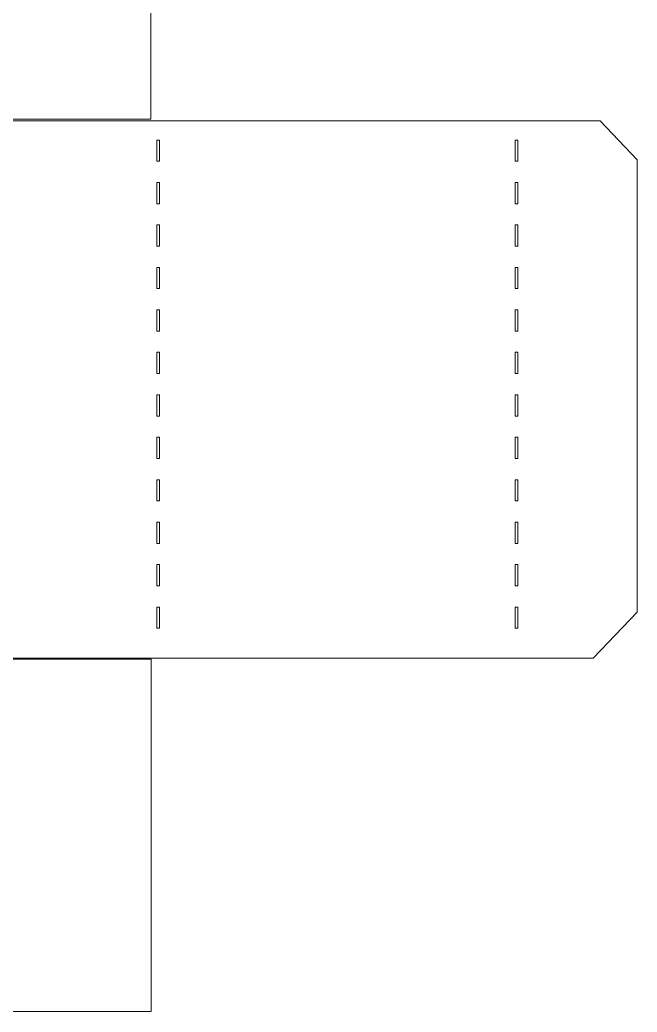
# Model space of a CAD drawing. Header units: centimetres. Extents: x -12.4 to 12.4, y -9.9 to 9.9.
# Drawn here: x 6.28 to 12.43, y -9.89 to 0.01 of the extents above; entities that cross this region are included whole.
import ezdxf

# ---------------------------------------------------------------- set-up
doc = ezdxf.new("R2010")
doc.units = ezdxf.units.CM
doc.header["$MEASUREMENT"] = 0
doc.layers.add('Layer 1', color=7, linetype='Continuous')

msp = doc.modelspace()

# ---------------------------------------------------------------- linework, layer by layer
at = {"layer": 'Layer 1', "color": 86, "lineweight": 18}
for points, knots in [([(-3.22874, 9.88549), (-3.22874, 9.88549), (-3.22874, 8.98921), (-3.22874, 8.98921), (-3.22874, 8.98921), (-3.22874, 8.98921), (-3.24445, 8.98921), (-3.24445, 8.98921), (-3.24445, 8.98921), (-3.24445, 8.98921), (-3.90425, 8.17148), (-3.90425, 8.17148), (-3.90425, 8.17148), (-3.90425, 8.17148), (-4.1432, 7.82669), (-4.1432, 7.82669), (-4.1432, 7.82669), (-4.1432, 7.82669), (-4.14485, 7.82669), (-4.14485, 7.82669), (-4.14485, 7.82669), (-4.14485, 7.82669), (-4.14485, 2.53585), (-4.14485, 2.53585), (-4.14485, 2.53585), (-4.14485, 2.53585), (-4.15312, 2.53585), (-4.15312, 2.53585), (-4.15312, 2.53585), (-4.15312, 2.53585), (-4.15312, 2.52758), (-4.15312, 2.52758), (-4.15312, 2.52758), (-4.15312, 2.52758), (-7.5894, 2.52758), (-7.5894, 2.52758), (-7.5894, 2.52758), (-7.5894, 2.52758), (-7.5894, -0.98311), (-7.5894, -0.98311), (-7.5894, -0.98311), (-7.5894, -0.98311), (-4.15312, -0.98311), (-4.15312, -0.98311), (-4.15312, -0.98311), (-4.15312, -0.98311), (-4.15312, -0.99965), (-4.15312, -0.99965), (-4.15312, -0.99965), (-4.15312, -0.99965), (-7.68613, -0.99965), (-7.68613, -0.99965), (-7.68613, -0.99965), (-7.68613, -0.99965), (-7.71259, -0.99965), (-7.71259, -0.99965), (-7.71259, -0.99965), (-7.71259, -0.99965), (-11.23568, -0.99965), (-11.23568, -0.99965), (-11.23568, -0.99965), (-11.23568, -0.99965), (-11.258, -0.99965), (-11.258, -0.99965), (-11.258, -0.99965), (-11.258, -0.99965), (-11.91202, -0.99965), (-11.91202, -0.99965), (-11.91202, -0.99965), (-11.91202, -0.99965), (-12.4263, -1.48913), (-12.4263, -1.48913), (-12.4263, -1.48913), (-12.4263, -1.48913), (-12.4263, -5.93), (-12.4263, -5.93), (-12.4263, -5.93), (-12.4263, -5.93), (-11.97651, -6.35747), (-11.97651, -6.35747), (-11.97651, -6.35747), (-11.97651, -6.35747), (-11.258, -6.35747), (-11.258, -6.35747), (-11.258, -6.35747), (-11.258, -6.35747), (-11.23568, -6.35747), (-11.23568, -6.35747), (-11.23568, -6.35747), (-11.23568, -6.35747), (-7.71259, -6.35747), (-7.71259, -6.35747), (-7.71259, -6.35747), (-7.71259, -6.35747), (-7.68613, -6.35747), (-7.68613, -6.35747), (-7.68613, -6.35747), (-7.68613, -6.35747), (-4.15973, -6.35747), (-4.15973, -6.35747), (-4.15973, -6.35747), (-4.15973, -6.35747), (-4.15973, -6.37401), (-4.15973, -6.37401), (-4.15973, -6.37401), (-4.15973, -6.37401), (-7.58856, -6.37401), (-7.58856, -6.37401), (-7.58856, -6.37401), (-7.58856, -6.37401), (-7.58856, -9.88553), (-7.58856, -9.88553), (-7.58856, -9.88553), (-7.58856, -9.88553), (-4.14815, -9.88553), (-4.14815, -9.88553), (-4.14815, -9.88553), (-4.14815, -9.88553), (-4.14815, -9.8847), (-4.14815, -9.8847), (-4.14815, -9.8847), (-4.14815, -9.8847), (4.17465, -9.8847), (4.17465, -9.8847), (4.17465, -9.8847), (4.17465, -9.8847), (4.17465, -9.87809), (4.17465, -9.87809), (4.17465, -9.87809), (4.17465, -9.87809), (7.58364, -9.87809), (7.58364, -9.87809), (7.58364, -9.87809), (7.58364, -9.87809), (7.58364, -6.36657), (7.58364, -6.36657), (7.58364, -6.36657), (7.58364, -6.36657), (4.17465, -6.36657), (4.17465, -6.36657), (4.17465, -6.36657), (4.17465, -6.36657), (4.17465, -6.35747), (4.17465, -6.35747), (4.17465, -6.35747), (4.17465, -6.35747), (7.68617, -6.35747), (7.68617, -6.35747), (7.68617, -6.35747), (7.68617, -6.35747), (7.71346, -6.35747), (7.71346, -6.35747), (7.71346, -6.35747), (7.71346, -6.35747), (11.23573, -6.35747), (11.23573, -6.35747), (11.23573, -6.35747), (11.23573, -6.35747), (11.25805, -6.35747), (11.25805, -6.35747), (11.25805, -6.35747), (11.25805, -6.35747), (11.98731, -6.35747), (11.98731, -6.35747), (11.98731, -6.35747), (11.98731, -6.35747), (12.42635, -5.8961), (12.42635, -5.8961), (12.42635, -5.8961), (12.42635, -5.8961), (12.42635, -1.38578), (12.42635, -1.38578), (12.42635, -1.38578), (12.42635, -1.38578), (12.05924, -0.99965), (12.05924, -0.99965), (12.05924, -0.99965), (12.05924, -0.99965), (11.25805, -0.99965), (11.25805, -0.99965), (11.25805, -0.99965), (11.25805, -0.99965), (11.23573, -0.99965), (11.23573, -0.99965), (11.23573, -0.99965), (11.23573, -0.99965), (7.71346, -0.99965), (7.71346, -0.99965), (7.71346, -0.99965), (7.71346, -0.99965), (7.68617, -0.99965), (7.68617, -0.99965), (7.68617, -0.99965), (7.68617, -0.99965), (4.18127, -0.99965), (4.18127, -0.99965), (4.18127, -0.99965), (4.18127, -0.99965), (4.18127, -0.98311), (4.18127, -0.98311), (4.18127, -0.98311), (4.18127, -0.98311), (7.58034, -0.98311), (7.58034, -0.98311), (7.58034, -0.98311), (7.58034, -0.98311), (7.58034, 2.52758), (7.58034, 2.52758), (7.58034, 2.52758), (7.58034, 2.52758), (4.18127, 2.52758), (4.18127, 2.52758), (4.18127, 2.52758), (4.18127, 2.52758), (4.18127, 2.53585), (4.18127, 2.53585), (4.18127, 2.53585), (4.18127, 2.53585), (4.173, 2.53585), (4.173, 2.53585), (4.173, 2.53585), (4.173, 2.53585), (4.173, 7.81263), (4.173, 7.81263), (4.173, 7.81263), (4.173, 7.81263), (4.17796, 7.81263), (4.17796, 7.81263), (4.17796, 7.81263), (4.17796, 7.81263), (4.14073, 7.86639), (4.14073, 7.86639), (4.14073, 7.86639), (4.14073, 7.86639), (4.14073, 7.85895), (4.14073, 7.85895), (4.14073, 7.85895), (4.14073, 7.85895), (4.04151, 7.85895), (4.04151, 7.85895), (4.04151, 7.85895), (4.04151, 7.85895), (4.04151, 7.88541), (4.04151, 7.88541), (4.04151, 7.88541), (4.04151, 7.88541), (4.1275, 7.88541), (4.1275, 7.88541), (4.1275, 7.88541), (4.1275, 7.88541), (3.99438, 8.07641), (3.99438, 8.07641), (3.99438, 8.07641), (3.99438, 8.07641), (3.23618, 8.98922), (3.23618, 8.98922), (3.23618, 8.98922), (3.23618, 8.98922), (3.22295, 8.98922), (3.22295, 8.98922), (3.22295, 8.98922), (3.22295, 8.98922), (3.22295, 9.8855), (3.22295, 9.8855), (3.22295, 9.8855), (3.22295, 9.8855), (-3.22875, 9.8855), (-3.22875, 9.8855), (-3.22875, 9.8855), (-3.22875, 9.8855), (-3.22874, 9.88549), (-3.22874, 9.88549)], [0, 0, 0, 0, 0.0144928, 0.0144928, 0.0144928, 0.0144928, 0.0289855, 0.0289855, 0.0289855, 0.0289855, 0.0434783, 0.0434783, 0.0434783, 0.0434783, 0.057971, 0.057971, 0.057971, 0.057971, 0.0724638, 0.0724638, 0.0724638, 0.0724638, 0.0869565, 0.0869565, 0.0869565, 0.0869565, 0.1014493, 0.1014493, 0.1014493, 0.1014493, 0.115942, 0.115942, 0.115942, 0.115942, 0.1304348, 0.1304348, 0.1304348, 0.1304348, 0.1449275, 0.1449275, 0.1449275, 0.1449275, 0.1594203, 0.1594203, 0.1594203, 0.1594203, 0.173913, 0.173913, 0.173913, 0.173913, 0.1884058, 0.1884058, 0.1884058, 0.1884058, 0.2028986, 0.2028986, 0.2028986, 0.2028986, 0.2173913, 0.2173913, 0.2173913, 0.2173913, 0.2318841, 0.2318841, 0.2318841, 0.2318841, 0.2463768, 0.2463768, 0.2463768, 0.2463768, 0.2608696, 0.2608696, 0.2608696, 0.2608696, 0.2753623, 0.2753623, 0.2753623, 0.2753623, 0.2898551, 0.2898551, 0.2898551, 0.2898551, 0.3043478, 0.3043478, 0.3043478, 0.3043478, 0.3188406, 0.3188406, 0.3188406, 0.3188406, 0.3333333, 0.3333333, 0.3333333, 0.3333333, 0.3478261, 0.3478261, 0.3478261, 0.3478261, 0.3623188, 0.3623188, 0.3623188, 0.3623188, 0.3768116, 0.3768116, 0.3768116, 0.3768116, 0.3913043, 0.3913043, 0.3913043, 0.3913043, 0.4057971, 0.4057971, 0.4057971, 0.4057971, 0.4202899, 0.4202899, 0.4202899, 0.4202899, 0.4347826, 0.4347826, 0.4347826, 0.4347826, 0.4492754, 0.4492754, 0.4492754, 0.4492754, 0.4637681, 0.4637681, 0.4637681, 0.4637681, 0.4782609, 0.4782609, 0.4782609, 0.4782609, 0.4927536, 0.4927536, 0.4927536, 0.4927536, 0.5072464, 0.5072464, 0.5072464, 0.5072464, 0.5217391, 0.5217391, 0.5217391, 0.5217391, 0.5362319, 0.5362319, 0.5362319, 0.5362319, 0.5507246, 0.5507246, 0.5507246, 0.5507246, 0.5652174, 0.5652174, 0.5652174, 0.5652174, 0.5797101, 0.5797101, 0.5797101, 0.5797101, 0.5942029, 0.5942029, 0.5942029, 0.5942029, 0.6086957, 0.6086957, 0.6086957, 0.6086957, 0.6231884, 0.6231884, 0.6231884, 0.6231884, 0.6376812, 0.6376812, 0.6376812, 0.6376812, 0.6521739, 0.6521739, 0.6521739, 0.6521739, 0.6666667, 0.6666667, 0.6666667, 0.6666667, 0.6811594, 0.6811594, 0.6811594, 0.6811594, 0.6956522, 0.6956522, 0.6956522, 0.6956522, 0.7101449, 0.7101449, 0.7101449, 0.7101449, 0.7246377, 0.7246377, 0.7246377, 0.7246377, 0.7391304, 0.7391304, 0.7391304, 0.7391304, 0.7536232, 0.7536232, 0.7536232, 0.7536232, 0.7681159, 0.7681159, 0.7681159, 0.7681159, 0.7826087, 0.7826087, 0.7826087, 0.7826087, 0.7971014, 0.7971014, 0.7971014, 0.7971014, 0.8115942, 0.8115942, 0.8115942, 0.8115942, 0.826087, 0.826087, 0.826087, 0.826087, 0.8405797, 0.8405797, 0.8405797, 0.8405797, 0.8550725, 0.8550725, 0.8550725, 0.8550725, 0.8695652, 0.8695652, 0.8695652, 0.8695652, 0.884058, 0.884058, 0.884058, 0.884058, 0.8985507, 0.8985507, 0.8985507, 0.8985507, 0.9130435, 0.9130435, 0.9130435, 0.9130435, 0.9275362, 0.9275362, 0.9275362, 0.9275362, 0.942029, 0.942029, 0.942029, 0.942029, 0.9565217, 0.9565217, 0.9565217, 0.9565217, 0.9710145, 0.9710145, 0.9710145, 0.9710145, 1, 1, 1, 1]), ([(7.6415, -1.18978), (7.6415, -1.18978), (7.66796, -1.18978), (7.66796, -1.18978), (7.66796, -1.18978), (7.66796, -1.18978), (7.66796, -1.40145), (7.66796, -1.40145), (7.66796, -1.40145), (7.66796, -1.40145), (7.6415, -1.40145), (7.6415, -1.40145), (7.6415, -1.40145), (7.6415, -1.40145), (7.6415, -1.18978), (7.6415, -1.18978)], [0, 0, 0, 0, 0.2, 0.2, 0.2, 0.2, 0.4, 0.4, 0.4, 0.4, 0.6, 0.6, 0.6, 0.6, 1, 1, 1, 1]), ([(11.21255, -1.18978), (11.21255, -1.18978), (11.23901, -1.18978), (11.23901, -1.18978), (11.23901, -1.18978), (11.23901, -1.18978), (11.23901, -1.40145), (11.23901, -1.40145), (11.23901, -1.40145), (11.23901, -1.40145), (11.21255, -1.40145), (11.21255, -1.40145), (11.21255, -1.40145), (11.21255, -1.40145), (11.21255, -1.18978), (11.21255, -1.18978)], [0, 0, 0, 0, 0.2, 0.2, 0.2, 0.2, 0.4, 0.4, 0.4, 0.4, 0.6, 0.6, 0.6, 0.6, 1, 1, 1, 1]), ([(7.6415, -1.61313), (7.6415, -1.61313), (7.66796, -1.61313), (7.66796, -1.61313), (7.66796, -1.61313), (7.66796, -1.61313), (7.66796, -1.8248), (7.66796, -1.8248), (7.66796, -1.8248), (7.66796, -1.8248), (7.6415, -1.8248), (7.6415, -1.8248), (7.6415, -1.8248), (7.6415, -1.8248), (7.6415, -1.61313), (7.6415, -1.61313)], [0, 0, 0, 0, 0.2, 0.2, 0.2, 0.2, 0.4, 0.4, 0.4, 0.4, 0.6, 0.6, 0.6, 0.6, 1, 1, 1, 1]), ([(11.21255, -1.61313), (11.21255, -1.61313), (11.23901, -1.61313), (11.23901, -1.61313), (11.23901, -1.61313), (11.23901, -1.61313), (11.23901, -1.8248), (11.23901, -1.8248), (11.23901, -1.8248), (11.23901, -1.8248), (11.21255, -1.8248), (11.21255, -1.8248), (11.21255, -1.8248), (11.21255, -1.8248), (11.21255, -1.61313), (11.21255, -1.61313)], [0, 0, 0, 0, 0.2, 0.2, 0.2, 0.2, 0.4, 0.4, 0.4, 0.4, 0.6, 0.6, 0.6, 0.6, 1, 1, 1, 1]), ([(7.6415, -2.03646), (7.6415, -2.03646), (7.66796, -2.03646), (7.66796, -2.03646), (7.66796, -2.03646), (7.66796, -2.03646), (7.66796, -2.24813), (7.66796, -2.24813), (7.66796, -2.24813), (7.66796, -2.24813), (7.6415, -2.24813), (7.6415, -2.24813), (7.6415, -2.24813), (7.6415, -2.24813), (7.6415, -2.03646), (7.6415, -2.03646)], [0, 0, 0, 0, 0.2, 0.2, 0.2, 0.2, 0.4, 0.4, 0.4, 0.4, 0.6, 0.6, 0.6, 0.6, 1, 1, 1, 1]), ([(11.21255, -2.03646), (11.21255, -2.03646), (11.23901, -2.03646), (11.23901, -2.03646), (11.23901, -2.03646), (11.23901, -2.03646), (11.23901, -2.24813), (11.23901, -2.24813), (11.23901, -2.24813), (11.23901, -2.24813), (11.21255, -2.24813), (11.21255, -2.24813), (11.21255, -2.24813), (11.21255, -2.24813), (11.21255, -2.03646), (11.21255, -2.03646)], [0, 0, 0, 0, 0.2, 0.2, 0.2, 0.2, 0.4, 0.4, 0.4, 0.4, 0.6, 0.6, 0.6, 0.6, 1, 1, 1, 1]), ([(7.6415, -2.4598), (7.6415, -2.4598), (7.66796, -2.4598), (7.66796, -2.4598), (7.66796, -2.4598), (7.66796, -2.4598), (7.66796, -2.67147), (7.66796, -2.67147), (7.66796, -2.67147), (7.66796, -2.67147), (7.6415, -2.67147), (7.6415, -2.67147), (7.6415, -2.67147), (7.6415, -2.67147), (7.6415, -2.4598), (7.6415, -2.4598)], [0, 0, 0, 0, 0.2, 0.2, 0.2, 0.2, 0.4, 0.4, 0.4, 0.4, 0.6, 0.6, 0.6, 0.6, 1, 1, 1, 1]), ([(11.21255, -2.4598), (11.21255, -2.4598), (11.23901, -2.4598), (11.23901, -2.4598), (11.23901, -2.4598), (11.23901, -2.4598), (11.23901, -2.67147), (11.23901, -2.67147), (11.23901, -2.67147), (11.23901, -2.67147), (11.21255, -2.67147), (11.21255, -2.67147), (11.21255, -2.67147), (11.21255, -2.67147), (11.21255, -2.4598), (11.21255, -2.4598)], [0, 0, 0, 0, 0.2, 0.2, 0.2, 0.2, 0.4, 0.4, 0.4, 0.4, 0.6, 0.6, 0.6, 0.6, 1, 1, 1, 1]), ([(7.6415, -2.88313), (7.6415, -2.88313), (7.66796, -2.88313), (7.66796, -2.88313), (7.66796, -2.88313), (7.66796, -2.88313), (7.66796, -3.0948), (7.66796, -3.0948), (7.66796, -3.0948), (7.66796, -3.0948), (7.6415, -3.0948), (7.6415, -3.0948), (7.6415, -3.0948), (7.6415, -3.0948), (7.6415, -2.88313), (7.6415, -2.88313)], [0, 0, 0, 0, 0.2, 0.2, 0.2, 0.2, 0.4, 0.4, 0.4, 0.4, 0.6, 0.6, 0.6, 0.6, 1, 1, 1, 1]), ([(11.21255, -2.88313), (11.21255, -2.88313), (11.23901, -2.88313), (11.23901, -2.88313), (11.23901, -2.88313), (11.23901, -2.88313), (11.23901, -3.0948), (11.23901, -3.0948), (11.23901, -3.0948), (11.23901, -3.0948), (11.21255, -3.0948), (11.21255, -3.0948), (11.21255, -3.0948), (11.21255, -3.0948), (11.21255, -2.88313), (11.21255, -2.88313)], [0, 0, 0, 0, 0.2, 0.2, 0.2, 0.2, 0.4, 0.4, 0.4, 0.4, 0.6, 0.6, 0.6, 0.6, 1, 1, 1, 1]), ([(7.6415, -3.30646), (7.6415, -3.30646), (7.66796, -3.30646), (7.66796, -3.30646), (7.66796, -3.30646), (7.66796, -3.30646), (7.66796, -3.51813), (7.66796, -3.51813), (7.66796, -3.51813), (7.66796, -3.51813), (7.6415, -3.51813), (7.6415, -3.51813), (7.6415, -3.51813), (7.6415, -3.51813), (7.6415, -3.30646), (7.6415, -3.30646)], [0, 0, 0, 0, 0.2, 0.2, 0.2, 0.2, 0.4, 0.4, 0.4, 0.4, 0.6, 0.6, 0.6, 0.6, 1, 1, 1, 1]), ([(11.21255, -3.30646), (11.21255, -3.30646), (11.23901, -3.30646), (11.23901, -3.30646), (11.23901, -3.30646), (11.23901, -3.30646), (11.23901, -3.51813), (11.23901, -3.51813), (11.23901, -3.51813), (11.23901, -3.51813), (11.21255, -3.51813), (11.21255, -3.51813), (11.21255, -3.51813), (11.21255, -3.51813), (11.21255, -3.30646), (11.21255, -3.30646)], [0, 0, 0, 0, 0.2, 0.2, 0.2, 0.2, 0.4, 0.4, 0.4, 0.4, 0.6, 0.6, 0.6, 0.6, 1, 1, 1, 1]), ([(7.6415, -3.7298), (7.6415, -3.7298), (7.66796, -3.7298), (7.66796, -3.7298), (7.66796, -3.7298), (7.66796, -3.7298), (7.66796, -3.94147), (7.66796, -3.94147), (7.66796, -3.94147), (7.66796, -3.94147), (7.6415, -3.94147), (7.6415, -3.94147), (7.6415, -3.94147), (7.6415, -3.94147), (7.6415, -3.7298), (7.6415, -3.7298)], [0, 0, 0, 0, 0.2, 0.2, 0.2, 0.2, 0.4, 0.4, 0.4, 0.4, 0.6, 0.6, 0.6, 0.6, 1, 1, 1, 1]), ([(11.21255, -3.7298), (11.21255, -3.7298), (11.23901, -3.7298), (11.23901, -3.7298), (11.23901, -3.7298), (11.23901, -3.7298), (11.23901, -3.94147), (11.23901, -3.94147), (11.23901, -3.94147), (11.23901, -3.94147), (11.21255, -3.94147), (11.21255, -3.94147), (11.21255, -3.94147), (11.21255, -3.94147), (11.21255, -3.7298), (11.21255, -3.7298)], [0, 0, 0, 0, 0.2, 0.2, 0.2, 0.2, 0.4, 0.4, 0.4, 0.4, 0.6, 0.6, 0.6, 0.6, 1, 1, 1, 1]), ([(7.6415, -4.15313), (7.6415, -4.15313), (7.66796, -4.15313), (7.66796, -4.15313), (7.66796, -4.15313), (7.66796, -4.15313), (7.66796, -4.3648), (7.66796, -4.3648), (7.66796, -4.3648), (7.66796, -4.3648), (7.6415, -4.3648), (7.6415, -4.3648), (7.6415, -4.3648), (7.6415, -4.3648), (7.6415, -4.15313), (7.6415, -4.15313)], [0, 0, 0, 0, 0.2, 0.2, 0.2, 0.2, 0.4, 0.4, 0.4, 0.4, 0.6, 0.6, 0.6, 0.6, 1, 1, 1, 1]), ([(11.21255, -4.15313), (11.21255, -4.15313), (11.23901, -4.15313), (11.23901, -4.15313), (11.23901, -4.15313), (11.23901, -4.15313), (11.23901, -4.3648), (11.23901, -4.3648), (11.23901, -4.3648), (11.23901, -4.3648), (11.21255, -4.3648), (11.21255, -4.3648), (11.21255, -4.3648), (11.21255, -4.3648), (11.21255, -4.15313), (11.21255, -4.15313)], [0, 0, 0, 0, 0.2, 0.2, 0.2, 0.2, 0.4, 0.4, 0.4, 0.4, 0.6, 0.6, 0.6, 0.6, 1, 1, 1, 1]), ([(7.6415, -4.57646), (7.6415, -4.57646), (7.66796, -4.57646), (7.66796, -4.57646), (7.66796, -4.57646), (7.66796, -4.57646), (7.66796, -4.78813), (7.66796, -4.78813), (7.66796, -4.78813), (7.66796, -4.78813), (7.6415, -4.78813), (7.6415, -4.78813), (7.6415, -4.78813), (7.6415, -4.78813), (7.6415, -4.57646), (7.6415, -4.57646)], [0, 0, 0, 0, 0.2, 0.2, 0.2, 0.2, 0.4, 0.4, 0.4, 0.4, 0.6, 0.6, 0.6, 0.6, 1, 1, 1, 1]), ([(11.21255, -4.57646), (11.21255, -4.57646), (11.23901, -4.57646), (11.23901, -4.57646), (11.23901, -4.57646), (11.23901, -4.57646), (11.23901, -4.78813), (11.23901, -4.78813), (11.23901, -4.78813), (11.23901, -4.78813), (11.21255, -4.78813), (11.21255, -4.78813), (11.21255, -4.78813), (11.21255, -4.78813), (11.21255, -4.57646), (11.21255, -4.57646)], [0, 0, 0, 0, 0.2, 0.2, 0.2, 0.2, 0.4, 0.4, 0.4, 0.4, 0.6, 0.6, 0.6, 0.6, 1, 1, 1, 1]), ([(7.6415, -4.9998), (7.6415, -4.9998), (7.66796, -4.9998), (7.66796, -4.9998), (7.66796, -4.9998), (7.66796, -4.9998), (7.66796, -5.21147), (7.66796, -5.21147), (7.66796, -5.21147), (7.66796, -5.21147), (7.6415, -5.21147), (7.6415, -5.21147), (7.6415, -5.21147), (7.6415, -5.21147), (7.6415, -4.9998), (7.6415, -4.9998)], [0, 0, 0, 0, 0.2, 0.2, 0.2, 0.2, 0.4, 0.4, 0.4, 0.4, 0.6, 0.6, 0.6, 0.6, 1, 1, 1, 1]), ([(11.21255, -4.9998), (11.21255, -4.9998), (11.23901, -4.9998), (11.23901, -4.9998), (11.23901, -4.9998), (11.23901, -4.9998), (11.23901, -5.21147), (11.23901, -5.21147), (11.23901, -5.21147), (11.23901, -5.21147), (11.21255, -5.21147), (11.21255, -5.21147), (11.21255, -5.21147), (11.21255, -5.21147), (11.21255, -4.9998), (11.21255, -4.9998)], [0, 0, 0, 0, 0.2, 0.2, 0.2, 0.2, 0.4, 0.4, 0.4, 0.4, 0.6, 0.6, 0.6, 0.6, 1, 1, 1, 1]), ([(7.6415, -5.42313), (7.6415, -5.42313), (7.66796, -5.42313), (7.66796, -5.42313), (7.66796, -5.42313), (7.66796, -5.42313), (7.66796, -5.6348), (7.66796, -5.6348), (7.66796, -5.6348), (7.66796, -5.6348), (7.6415, -5.6348), (7.6415, -5.6348), (7.6415, -5.6348), (7.6415, -5.6348), (7.6415, -5.42313), (7.6415, -5.42313)], [0, 0, 0, 0, 0.2, 0.2, 0.2, 0.2, 0.4, 0.4, 0.4, 0.4, 0.6, 0.6, 0.6, 0.6, 1, 1, 1, 1]), ([(11.21255, -5.42313), (11.21255, -5.42313), (11.23901, -5.42313), (11.23901, -5.42313), (11.23901, -5.42313), (11.23901, -5.42313), (11.23901, -5.6348), (11.23901, -5.6348), (11.23901, -5.6348), (11.23901, -5.6348), (11.21255, -5.6348), (11.21255, -5.6348), (11.21255, -5.6348), (11.21255, -5.6348), (11.21255, -5.42313), (11.21255, -5.42313)], [0, 0, 0, 0, 0.2, 0.2, 0.2, 0.2, 0.4, 0.4, 0.4, 0.4, 0.6, 0.6, 0.6, 0.6, 1, 1, 1, 1]), ([(7.6415, -5.84646), (7.6415, -5.84646), (7.66796, -5.84646), (7.66796, -5.84646), (7.66796, -5.84646), (7.66796, -5.84646), (7.66796, -6.05813), (7.66796, -6.05813), (7.66796, -6.05813), (7.66796, -6.05813), (7.6415, -6.05813), (7.6415, -6.05813), (7.6415, -6.05813), (7.6415, -6.05813), (7.6415, -5.84646), (7.6415, -5.84646)], [0, 0, 0, 0, 0.2, 0.2, 0.2, 0.2, 0.4, 0.4, 0.4, 0.4, 0.6, 0.6, 0.6, 0.6, 1, 1, 1, 1]), ([(11.21255, -5.84646), (11.21255, -5.84646), (11.23901, -5.84646), (11.23901, -5.84646), (11.23901, -5.84646), (11.23901, -5.84646), (11.23901, -6.05813), (11.23901, -6.05813), (11.23901, -6.05813), (11.23901, -6.05813), (11.21255, -6.05813), (11.21255, -6.05813), (11.21255, -6.05813), (11.21255, -6.05813), (11.21255, -5.84646), (11.21255, -5.84646)], [0, 0, 0, 0, 0.2, 0.2, 0.2, 0.2, 0.4, 0.4, 0.4, 0.4, 0.6, 0.6, 0.6, 0.6, 1, 1, 1, 1])]:
    msp.add_open_spline(points, degree=3, knots=knots, dxfattribs=at)

doc.saveas('drawing.dxf')
